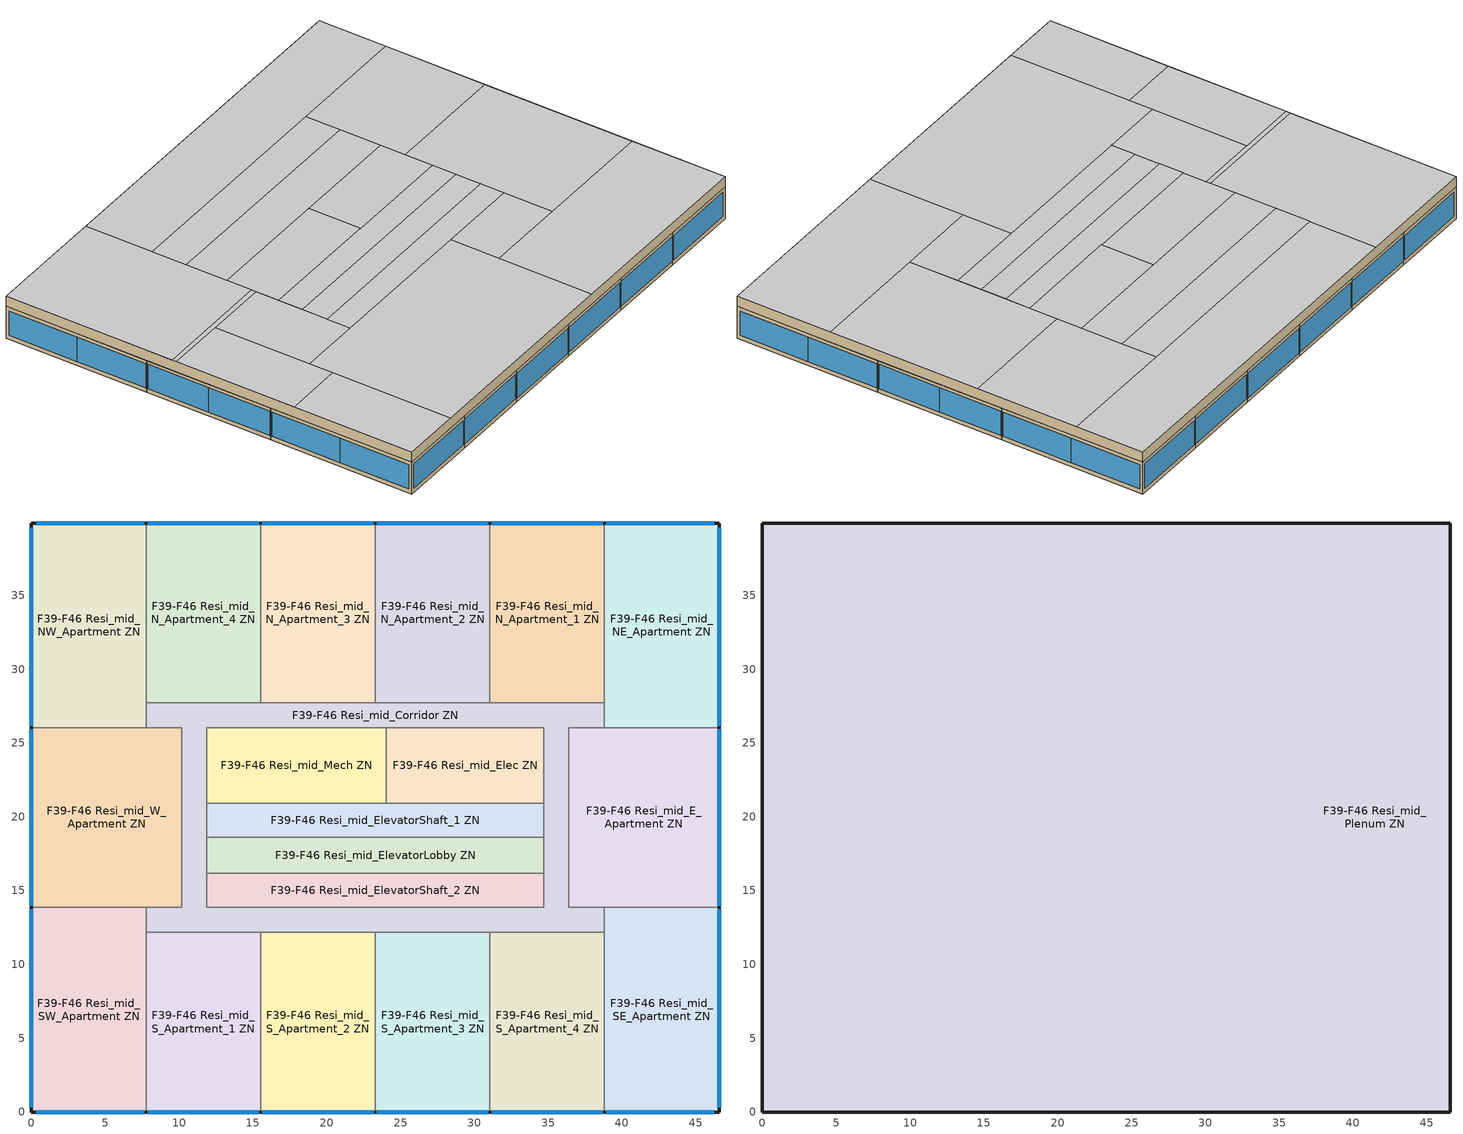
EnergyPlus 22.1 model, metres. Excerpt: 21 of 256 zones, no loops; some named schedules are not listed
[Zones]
F39-F46 Resi_mid_Corridor ZN
 floor adiabatic (Adiabatic floor construction): 11.86,19.95 11.86,13.85 10.18,13.85 10.18,19.95 z180.78; 38.81,13.85 38.81,12.18 34.72,12.18 34.72,13.85 z180.78; 34.72,13.85 34.72,12.18 7.76,12.18 7.76,13.85 z180.78; 11.86,26.05 11.86,19.95 10.18,19.95 10.18,26.05 z180.78; 36.39,26.05 36.39,19.95 34.72,19.95 34.72,26.05 z180.78; 36.39,19.95 36.39,13.85 34.72,13.85 34.72,19.95 z180.78; 38.81,27.72 38.81,26.05 7.76,26.05 7.76,27.72 z180.78
 wall to F39-F46 Resi_mid_N_Apartment_4 ZN (Typical Interior Wall): 15.52,27.72 7.76,27.72 z180.78:183.98
 wall to F39-F46 Resi_mid_NW_Apartment ZN (Typical Interior Wall): 7.76,27.72 7.76,26.05 z180.78:183.98
 wall to F39-F46 Resi_mid_W_Apartment ZN (Typical Interior Wall): 7.76,26.05 10.18,26.05 10.18,13.85 7.76,13.85 z180.78:183.98
 wall to F39-F46 Resi_mid_SW_Apartment ZN (Typical Interior Wall): 7.76,13.85 7.76,12.18 z180.78:183.98
 wall to F39-F46 Resi_mid_S_Apartment_1 ZN (Typical Interior Wall): 7.76,12.18 15.52,12.18 z180.78:183.98
 wall to F39-F46 Resi_mid_S_Apartment_2 ZN (Typical Interior Wall): 15.52,12.18 23.29,12.18 z180.78:183.98
 wall to F39-F46 Resi_mid_S_Apartment_3 ZN (Typical Interior Wall): 23.29,12.18 31.05,12.18 z180.78:183.98
 wall to F39-F46 Resi_mid_S_Apartment_4 ZN (Typical Interior Wall): 31.05,12.18 38.81,12.18 z180.78:183.98
 wall to F39-F46 Resi_mid_ElevatorShaft_1 ZN (Typical Interior Wall): 34.72,20.92 34.72,18.61 / 11.86,18.61 11.86,20.92 z180.78:183.98
 wall to F39-F46 Resi_mid_ElevatorLobby ZN (Typical Interior Wall): 34.72,18.61 34.72,16.17 / 11.86,16.17 11.86,18.61 z180.78:183.98
 wall to F39-F46 Resi_mid_ElevatorShaft_2 ZN (Typical Interior Wall): 34.72,16.17 34.72,13.85 11.86,13.85 11.86,16.17 z180.78:183.98
 wall to F39-F46 Resi_mid_Mech ZN (Typical Interior Wall): 11.86,20.92 11.86,26.05 24.05,26.05 z180.78:183.98
 wall to F39-F46 Resi_mid_SE_Apartment ZN (Typical Interior Wall): 38.81,12.18 38.81,13.85 z180.78:183.98
 wall to F39-F46 Resi_mid_Elec ZN (Typical Interior Wall): 24.05,26.05 34.72,26.05 34.72,20.92 z180.78:183.98
 wall to F39-F46 Resi_mid_E_Apartment ZN (Typical Interior Wall): 38.81,13.85 36.39,13.85 36.39,26.05 38.81,26.05 z180.78:183.98
 wall to F39-F46 Resi_mid_NE_Apartment ZN (Typical Interior Wall): 38.81,26.05 38.81,27.72 z180.78:183.98
 wall to F39-F46 Resi_mid_N_Apartment_1 ZN (Typical Interior Wall): 38.81,27.72 31.05,27.72 z180.78:183.98
 wall to F39-F46 Resi_mid_N_Apartment_2 ZN (Typical Interior Wall): 31.05,27.72 23.29,27.72 z180.78:183.98
 wall to F39-F46 Resi_mid_N_Apartment_3 ZN (Typical Interior Wall): 23.29,27.72 15.52,27.72 z180.78:183.98
F39-F46 Resi_mid_Elec ZN
 floor adiabatic (Adiabatic floor construction): 34.72,26.05 34.72,20.92 24.05,20.92 24.05,26.05 z180.78
 wall to F39-F46 Resi_mid_Mech ZN (Typical Interior Wall): 24.05,26.05 24.05,20.92 z180.78:183.98
 wall to F39-F46 Resi_mid_ElevatorShaft_1 ZN (Typical Interior Wall): 24.05,20.92 34.72,20.92 z180.78:183.98
F39-F46 Resi_mid_ElevatorLobby ZN
 floor adiabatic (Adiabatic floor construction): 34.72,18.61 34.72,16.17 11.86,16.17 11.86,18.61 z180.78
 wall to F39-F46 Resi_mid_ElevatorShaft_1 ZN (Typical Interior Wall): 34.72,18.61 11.86,18.61 z180.78:183.98
 wall to F39-F46 Resi_mid_ElevatorShaft_2 ZN (Typical Interior Wall): 11.86,16.17 34.72,16.17 z180.78:183.98
F39-F46 Resi_mid_ElevatorShaft_1 ZN
 floor adiabatic (Adiabatic floor construction): 34.72,20.92 34.72,18.61 11.86,18.61 11.86,20.92 z180.78
 wall to F39-F46 Resi_mid_Mech ZN (Typical Interior Wall): 24.05,20.92 11.86,20.92 z180.78:183.98
F39-F46 Resi_mid_ElevatorShaft_2 ZN
 floor adiabatic (Adiabatic floor construction): 34.72,16.17 34.72,13.85 11.86,13.85 11.86,16.17 z180.78
F39-F46 Resi_mid_E_Apartment ZN
 floor adiabatic (Adiabatic floor construction): 46.57,26.05 46.57,13.85 36.39,13.85 36.39,26.05 z180.78
 wall outside (Typical Insulated Steel Framed Exterior Wall R-20.41): 46.57,13.85 46.57,26.05 z180.78:183.98
 wall to F39-F46 Resi_mid_NE_Apartment ZN (Typical Interior Wall): 46.57,26.05 38.81,26.05 z180.78:183.98
 wall to F39-F46 Resi_mid_SE_Apartment ZN (Typical Interior Wall): 38.81,13.85 46.57,13.85 z180.78:183.98
 window (Resi_mid_E_Apartment_Wall_2_0_0_0_0_1_Win 1 Wind Cons U-0.34 SHGC 0.33): 46.57,19.95 46.57,25.93 z181.18:183.62
 window (Resi_mid_E_Apartment_Wall_2_0_0_1_0_0_Win 1 Wind Cons U-0.34 SHGC 0.33): 46.57,13.97 46.57,19.95 z181.18:183.62
F39-F46 Resi_mid_Mech ZN
 floor adiabatic (Adiabatic floor construction): 24.05,26.05 24.05,20.92 11.86,20.92 11.86,26.05 z180.78
F39-F46 Resi_mid_NE_Apartment ZN
 floor adiabatic (Adiabatic floor construction): 46.57,39.9 46.57,26.05 38.81,26.05 38.81,39.9 z180.78
 wall outside (Typical Insulated Steel Framed Exterior Wall R-20.41): 46.57,26.05 46.57,39.9 38.81,39.9 z180.78:183.98
 wall to F39-F46 Resi_mid_N_Apartment_1 ZN (Typical Interior Wall): 38.81,39.9 38.81,27.72 z180.78:183.98
 window (Resi_mid_NE_Apartment_Wall_2_0_0_0_0_1_Win 1 Wind Cons U-0.34 SHGC 0.33): 46.57,32.88 46.57,39.59 z181.18:183.62
 window (Resi_mid_NE_Apartment_Wall_2_0_0_1_0_0_Win 1 Wind Cons U-0.34 SHGC 0.33): 46.57,26.16 46.57,32.87 z181.18:183.62
 window (U 0.34 SHGC 0.38 Simple Glazing): 46.27,39.9 38.93,39.9 z181.18:183.63
F39-F46 Resi_mid_NW_Apartment ZN
 floor adiabatic (Adiabatic floor construction): 7.76,39.9 7.76,26.05 0,26.05 0,39.9 z180.78
 wall outside (Typical Insulated Steel Framed Exterior Wall R-20.41): 7.76,39.9 0,39.9 0,26.05 z180.78:183.98
 wall to F39-F46 Resi_mid_N_Apartment_4 ZN (Typical Interior Wall): 7.76,27.72 7.76,39.9 z180.78:183.98
 wall to F39-F46 Resi_mid_W_Apartment ZN (Typical Interior Wall): 0,26.05 7.76,26.05 z180.78:183.98
 window (U 0.34 SHGC 0.38 Simple Glazing): 7.65,39.9 0.31,39.9 z181.18:183.63
 window (Resi_mid_NW_Apartment_Wall_5_0_0_0_0_1_Win 1 Wind Cons U-0.34 SHGC 0.33): 0,32.87 0,26.16 z181.18:183.62
 window (Resi_mid_NW_Apartment_Wall_5_0_0_1_0_0_Win 1 Wind Cons U-0.34 SHGC 0.33): 0,39.59 0,32.88 z181.18:183.62
F39-F46 Resi_mid_N_Apartment_1 ZN
 floor adiabatic (Adiabatic floor construction): 38.81,39.9 38.81,27.72 31.05,27.72 31.05,39.9 z180.78
 wall outside (Typical Insulated Steel Framed Exterior Wall R-20.41): 38.81,39.9 31.05,39.9 z180.78:183.98
 wall to F39-F46 Resi_mid_N_Apartment_2 ZN (Typical Interior Wall): 31.05,39.9 31.05,27.72 z180.78:183.98
 window (U 0.34 SHGC 0.38 Simple Glazing): 38.7,39.9 31.16,39.9 z181.18:183.63
F39-F46 Resi_mid_N_Apartment_2 ZN
 floor adiabatic (Adiabatic floor construction): 31.05,39.9 31.05,27.72 23.29,27.72 23.29,39.9 z180.78
 wall outside (Typical Insulated Steel Framed Exterior Wall R-20.41): 31.05,39.9 23.29,39.9 z180.78:183.98
 wall to F39-F46 Resi_mid_N_Apartment_3 ZN (Typical Interior Wall): 23.29,39.9 23.29,27.72 z180.78:183.98
 window (U 0.34 SHGC 0.38 Simple Glazing): 30.93,39.9 23.4,39.9 z181.18:183.63
F39-F46 Resi_mid_N_Apartment_3 ZN
 floor adiabatic (Adiabatic floor construction): 23.29,39.9 23.29,27.72 15.52,27.72 15.52,39.9 z180.78
 wall outside (Typical Insulated Steel Framed Exterior Wall R-20.41): 23.29,39.9 15.52,39.9 z180.78:183.98
 wall to F39-F46 Resi_mid_N_Apartment_4 ZN (Typical Interior Wall): 15.52,39.9 15.52,27.72 z180.78:183.98
 window (U 0.34 SHGC 0.38 Simple Glazing): 23.17,39.9 15.64,39.9 z181.18:183.63
F39-F46 Resi_mid_N_Apartment_4 ZN
 floor adiabatic (Adiabatic floor construction): 15.52,39.9 15.52,27.72 7.76,27.72 7.76,39.9 z180.78
 wall outside (Typical Insulated Steel Framed Exterior Wall R-20.41): 15.52,39.9 7.76,39.9 z180.78:183.98
 window (U 0.34 SHGC 0.38 Simple Glazing): 15.41,39.9 7.88,39.9 z181.18:183.63
F39-F46 Resi_mid_SE_Apartment ZN
 floor adiabatic (Adiabatic floor construction): 46.57,13.85 46.57,0 38.81,0 38.81,13.85 z180.78
 wall outside (Typical Insulated Steel Framed Exterior Wall R-20.41): 38.81,0 46.57,0 46.57,13.85 z180.78:183.98
 wall to F39-F46 Resi_mid_S_Apartment_4 ZN (Typical Interior Wall): 38.81,12.18 38.81,0 z180.78:183.98
 window (Resi_mid_SE_Apartment_Wall_2_0_0_0_0_1_Win 1 Wind Cons U-0.34 SHGC 0.33): 46.57,7.02 46.57,13.74 z181.18:183.62
 window (Resi_mid_SE_Apartment_Wall_2_0_0_1_0_0_Win 1 Wind Cons U-0.34 SHGC 0.33): 46.57,0.31 46.57,7.02 z181.18:183.62
 window (U 0.34 SHGC 0.38 Simple Glazing): 38.93,0 46.27,0 z181.18:183.63
F39-F46 Resi_mid_SW_Apartment ZN
 floor adiabatic (Adiabatic floor construction): 7.76,13.85 7.76,0 0,0 0,13.85 z180.78
 wall outside (Typical Insulated Steel Framed Exterior Wall R-20.41): 0,13.85 0,0 7.76,0 z180.78:183.98
 wall to F39-F46 Resi_mid_W_Apartment ZN (Typical Interior Wall): 7.76,13.85 0,13.85 z180.78:183.98
 wall to F39-F46 Resi_mid_S_Apartment_1 ZN (Typical Interior Wall): 7.76,0 7.76,12.18 z180.78:183.98
 window (Resi_mid_SW_Apartment_Wall_4_0_0_0_0_1_Win 1 Wind Cons U-0.34 SHGC 0.33): 0,7.02 0,0.31 z181.18:183.62
 window (Resi_mid_SW_Apartment_Wall_4_0_0_1_0_0_Win 1 Wind Cons U-0.34 SHGC 0.33): 0,13.74 0,7.02 z181.18:183.62
 window (U 0.34 SHGC 0.38 Simple Glazing): 0.31,0 7.65,0 z181.18:183.63
F39-F46 Resi_mid_S_Apartment_1 ZN
 floor adiabatic (Adiabatic floor construction): 15.52,12.18 15.52,0 7.76,0 7.76,12.18 z180.78
 wall outside (Typical Insulated Steel Framed Exterior Wall R-20.41): 7.76,0 15.52,0 z180.78:183.98
 wall to F39-F46 Resi_mid_S_Apartment_2 ZN (Typical Interior Wall): 15.52,0 15.52,12.18 z180.78:183.98
 window (U 0.34 SHGC 0.38 Simple Glazing): 7.88,0 15.41,0 z181.18:183.63
F39-F46 Resi_mid_S_Apartment_2 ZN
 floor adiabatic (Adiabatic floor construction): 23.29,12.18 23.29,0 15.52,0 15.52,12.18 z180.78
 wall outside (Typical Insulated Steel Framed Exterior Wall R-20.41): 15.52,0 23.29,0 z180.78:183.98
 wall to F39-F46 Resi_mid_S_Apartment_3 ZN (Typical Interior Wall): 23.29,0 23.29,12.18 z180.78:183.98
 window (U 0.34 SHGC 0.38 Simple Glazing): 15.64,0 23.17,0 z181.18:183.63
F39-F46 Resi_mid_S_Apartment_3 ZN
 floor adiabatic (Adiabatic floor construction): 31.05,12.18 31.05,0 23.29,0 23.29,12.18 z180.78
 wall outside (Typical Insulated Steel Framed Exterior Wall R-20.41): 23.29,0 31.05,0 z180.78:183.98
 wall to F39-F46 Resi_mid_S_Apartment_4 ZN (Typical Interior Wall): 31.05,0 31.05,12.18 z180.78:183.98
 window (U 0.34 SHGC 0.38 Simple Glazing): 23.4,0 30.93,0 z181.18:183.63
F39-F46 Resi_mid_S_Apartment_4 ZN
 floor adiabatic (Adiabatic floor construction): 38.81,12.18 38.81,0 31.05,0 31.05,12.18 z180.78
 wall outside (Typical Insulated Steel Framed Exterior Wall R-20.41): 31.05,0 38.81,0 z180.78:183.98
 window (U 0.34 SHGC 0.38 Simple Glazing): 31.16,0 38.7,0 z181.18:183.63
F39-F46 Resi_mid_W_Apartment ZN
 floor adiabatic (Adiabatic floor construction): 10.18,26.05 10.18,13.85 0,13.85 0,26.05 z180.78
 wall outside (Typical Insulated Steel Framed Exterior Wall R-20.41): 0,26.05 0,13.85 z180.78:183.98
 window (Resi_mid_W_Apartment_Wall_5_0_0_0_0_1_Win 1 Wind Cons U-0.34 SHGC 0.33): 0,19.95 0,13.97 z181.18:183.62
 window (Resi_mid_W_Apartment_Wall_5_0_0_1_0_0_Win 1 Wind Cons U-0.34 SHGC 0.33): 0,25.93 0,19.95 z181.18:183.62
F39-F46 Resi_mid_Plenum ZN
 floor to F39-F46 Resi_mid_SW_Apartment ZN (Typical Interior Floor): 7.76,13.85 7.76,0 0,0 0,13.85 z183.98
 floor to F39-F46 Resi_mid_NW_Apartment ZN (Typical Interior Floor): 7.76,39.9 7.76,26.05 0,26.05 0,39.9 z183.98
 floor to F39-F46 Resi_mid_NE_Apartment ZN (Typical Interior Floor): 46.57,39.9 46.57,26.05 38.81,26.05 38.81,39.9 z183.98
 floor to F39-F46 Resi_mid_N_Apartment_4 ZN (Typical Interior Floor): 15.52,39.9 15.52,27.72 7.76,27.72 7.76,39.9 z183.98
 floor to F39-F46 Resi_mid_N_Apartment_3 ZN (Typical Interior Floor): 23.29,39.9 23.29,27.72 15.52,27.72 15.52,39.9 z183.98
 floor to F39-F46 Resi_mid_N_Apartment_2 ZN (Typical Interior Floor): 31.05,39.9 31.05,27.72 23.29,27.72 23.29,39.9 z183.98
 floor to F39-F46 Resi_mid_N_Apartment_1 ZN (Typical Interior Floor): 38.81,39.9 38.81,27.72 31.05,27.72 31.05,39.9 z183.98
 floor to F39-F46 Resi_mid_Mech ZN (Typical Interior Floor): 24.05,26.05 24.05,20.92 11.86,20.92 11.86,26.05 z183.98
 floor to F39-F46 Resi_mid_Elec ZN (Typical Interior Floor): 34.72,26.05 34.72,20.92 24.05,20.92 24.05,26.05 z183.98
 floor to F39-F46 Resi_mid_ElevatorShaft_2 ZN (Typical Interior Floor): 34.72,16.17 34.72,13.85 11.86,13.85 11.86,16.17 z183.98
 floor to F39-F46 Resi_mid_ElevatorLobby ZN (Typical Interior Floor): 34.72,18.61 34.72,16.17 11.86,16.17 11.86,18.61 z183.98
 floor to F39-F46 Resi_mid_Corridor ZN (Typical Interior Floor): 11.86,19.95 11.86,13.85 10.18,13.85 10.18,19.95 z183.98; 36.39,19.95 36.39,13.85 34.72,13.85 34.72,19.95 z183.98; 38.81,13.85 38.81,12.18 34.72,12.18 34.72,13.85 z183.98; 11.86,26.05 11.86,19.95 10.18,19.95 10.18,26.05 z183.98; 38.81,27.72 38.81,26.05 7.76,26.05 7.76,27.72 z183.98; 36.39,26.05 36.39,19.95 34.72,19.95 34.72,26.05 z183.98; 34.72,13.85 34.72,12.18 7.76,12.18 7.76,13.85 z183.98
 floor to F39-F46 Resi_mid_SE_Apartment ZN (Typical Interior Floor): 46.57,13.85 46.57,0 38.81,0 38.81,13.85 z183.98
 floor to F39-F46 Resi_mid_S_Apartment_1 ZN (Typical Interior Floor): 15.52,12.18 15.52,0 7.76,0 7.76,12.18 z183.98
 floor to F39-F46 Resi_mid_S_Apartment_2 ZN (Typical Interior Floor): 23.29,12.18 23.29,0 15.52,0 15.52,12.18 z183.98
 floor to F39-F46 Resi_mid_S_Apartment_3 ZN (Typical Interior Floor): 31.05,12.18 31.05,0 23.29,0 23.29,12.18 z183.98
 floor to F39-F46 Resi_mid_S_Apartment_4 ZN (Typical Interior Floor): 38.81,12.18 38.81,0 31.05,0 31.05,12.18 z183.98
 floor to F39-F46 Resi_mid_E_Apartment ZN (Typical Interior Floor): 46.57,26.05 46.57,13.85 36.39,13.85 36.39,26.05 z183.98
 floor to F39-F46 Resi_mid_W_Apartment ZN (Typical Interior Floor): 10.18,26.05 10.18,13.85 0,13.85 0,26.05 z183.98
 floor to F39-F46 Resi_mid_ElevatorShaft_1 ZN (Typical Interior Floor): 34.72,20.92 34.72,18.61 11.86,18.61 11.86,20.92 z183.98
 wall outside (Typical Insulated Steel Framed Exterior Wall R-20.41): 46.57,0 46.57,39.9 0,39.9 0,0 46.57,0 z183.98:184.98
 ceiling adiabatic (Adiabatic floor construction): 5.79,0 5.79,11.58 0,11.58 0,0 z184.98; 5.79,11.58 5.79,23.16 0,23.16 0,11.58 z184.98; 26.76,0 26.76,13.85 5.79,13.85 5.79,0 z184.98; 34.72,26.05 34.72,30.01 11.86,30.01 11.86,26.05 z184.98; 34.72,20.92 34.72,26.05 24.05,26.05 24.05,20.92 z184.98; 34.72,30.01 34.72,33.36 11.86,33.36 11.86,30.01 z184.98; 34.72,18.61 34.72,20.92 11.86,20.92 11.86,18.61 z184.98; 46.57,9.14 46.57,23.61 34.72,23.61 34.72,9.14 z184.98; 46.57,23.61 46.57,33.36 34.72,33.36 34.72,23.61 z184.98; 11.86,23.61 11.86,39.9 0,39.9 0,23.61 z184.98; 34.72,9.14 34.72,13.85 26.76,13.85 26.76,9.14 z184.98; 11.86,23.16 11.86,23.61 0,23.61 0,23.16 z184.98; 34.72,13.85 34.72,16.17 11.86,16.17 11.86,13.85 z184.98; 11.86,13.85 11.86,23.16 5.79,23.16 5.79,13.85 z184.98; 46.57,33.36 46.57,39.9 11.86,39.9 11.86,33.36 z184.98; 46.57,0 46.57,9.14 26.76,9.14 26.76,0 z184.98; 34.72,16.17 34.72,18.61 11.86,18.61 11.86,16.17 z184.98; 24.05,20.92 24.05,26.05 11.86,26.05 11.86,20.92 z184.98
[Building]
-SuperTallBuilding-ASHRAE 169-2013-6A created: 2026-04-17 12:02:49 -0400: North Axis {deg}=0; Terrain=Suburbs; Loads Convergence Tolerance Value {W}=0.04; Temperature Convergence Tolerance Value {deltaC}=0.4; Solar Distribution=FullExterior; Maximum Number of Warmup Days=25; Minimum Number of Warmup Days=6
[Site:Location]
Rochester International Arpt_MN_USA: Latitude {deg}=43.9; Longitude {deg}=-92.5; Time Zone {hr}=-6; Elevation {m}=398
[Site:GroundTemperature:Deep]
5.5, 1.7, -0.6, -1.3, 0.1, 3.2, 7.1, 10.9, 13.4, 14, 12.6, 9.5
[Site:GroundTemperature:FCfactorMethod]
January Ground Temperature {C}=7.4; February Ground Temperature {C}=-0; March Ground Temperature {C}=-7.6; April Ground Temperature {C}=-12.6; May Ground Temperature {C}=-7.7; June Ground Temperature {C}=0.3; July Ground Temperature {C}=7; August Ground Temperature {C}=14.2; September Ground Temperature {C}=19.2; October Ground Temperature {C}=20.9; November Ground Temperature {C}=20; December Ground Temperature {C}=15.4
[Site:GroundTemperature:Shallow]
-2.2, -7.4, -8.8, -7.6, -0.6, 7.3, 14.6, 20, 21.5, 19, 13, 5.4
[Site:WaterMainsTemperature]
Calculation Method=Correlation; Annual Average Outdoor Air Temperature {C}=6.375; Maximum Difference In Monthly Average Outdoor Air Temperatures {deltaC}=33.5
[SizingPeriod:DesignDay] Day of Month=21; Dry-Bulb Temperature Range Modifier Type=DefaultMultipliers; Humidity Condition Type=Wetbulb; Barometric Pressure {Pa}=96634; Rain Indicator=No; Snow Indicator=No; Daylight Saving Time Indicator=No; Begin Environment Reset Mode=FullResetAtBeginEnvironment
Name | Month | Day Type | Maximum Dry-Bulb Temperature {C} | Daily Dry-Bulb Temperature Range {deltaC} | Wetbulb or DewPoint at Maximum Dry-Bulb {C} | Wind Speed {m/s} | Wind Direction {deg} | Solar Model Indicator | ASHRAE Clear Sky Optical Depth for Beam Irradiance (taub) | ASHRAE Clear Sky Optical Depth for Diffuse Irradiance (taud) | Sky Clearness
Rochester International Arpt Ann Clg .4% Condns DB=>MWB | 7 | SummerDesignDay | 31.2 | 10.6 | 23.1 | 6.7 | 200 | ASHRAETau | 0.404 | 2.226
Rochester International Arpt Ann Clg .4% Condns WB=>MDB | 7 | SummerDesignDay | 29.2 | 10.6 | 24.9 | 6.7 | 200 | ASHRAETau | 0.404 | 2.226
Rochester International Arpt Ann Htg 99.6% Condns DB | 1 | WinterDesignDay | -26.2 | 0 | -26.2 | 5.7 | 310 | ASHRAEClearSky |  |  | 0
[Material] Thermal Absorptance=0.9; Solar Absorptance=0.7
Name | Roughness | Thickness {m} | Conductivity {W/m-K} | Density {kg/m3} | Specific Heat {J/kg-K} | Visible Absorptance
100mm Normalweight concrete floor | MediumSmooth | 0.1016 | 2.31 | 2322 | 832 | 0.7
25mm Stucco | Smooth | 0.0254 | 0.72 | 1856 | 840 | 0.7
5/8 in. Gypsum Board | MediumSmooth | 0.0159 | 0.16 | 800 | 1090 | 0.7
G01 13mm gypsum board | Smooth | 0.0127 | 0.16 | 800 | 1090 | 0.5
Std Wood 6inch | MediumSmooth | 0.15 | 0.12 | 540 | 1210 | 0.7
[Material:NoMass] Thermal Absorptance=0.9; Solar Absorptance=0.7
Name | Roughness | Thermal Resistance {m2-K/W} | Visible Absorptance
CP02 CARPET PAD | VeryRough | 0.21648 | 0.8
Nonres_Floor_Insulation | MediumSmooth | 2.88292 | 0.7
Typical Insulation R-18.23 | Smooth | 3.21036 | 0.7
[WindowMaterial:SimpleGlazingSystem] U-Factor {W/m2-K}=1.93061; Visible Transmittance=0.81
Name | Solar Heat Gain Coefficient
Resi_mid_E_Apartment_Wall_2_0_0_0_0_1_Win 1 Wind SG Mat U-0.34 SHGC 0.33; Resi_mid_E_Apartment_Wall_2_0_0_1_0_0_Win 1 Wind SG Mat U-0.34 SHGC 0.33; Resi_mid_NE_Apartment_Wall_2_0_0_0_0_1_Win 1 Wind SG Mat U-0.34 SHGC 0.33; Resi_mid_NE_Apartment_Wall_2_0_0_1_0_0_Win 1 Wind SG Mat U-0.34 SHGC 0.33; Resi_mid_NW_Apartment_Wall_5_0_0_0_0_1_Win 1 Wind SG Mat U-0.34 SHGC 0.33; Resi_mid_NW_Apartment_Wall_5_0_0_1_0_0_Win 1 Wind SG Mat U-0.34 SHGC 0.33; Resi_mid_SE_Apartment_Wall_2_0_0_0_0_1_Win 1 Wind SG Mat U-0.34 SHGC 0.33; Resi_mid_SE_Apartment_Wall_2_0_0_1_0_0_Win 1 Wind SG Mat U-0.34 SHGC 0.33; Resi_mid_SW_Apartment_Wall_4_0_0_0_0_1_Win 1 Wind SG Mat U-0.34 SHGC 0.33; Resi_mid_SW_Apartment_Wall_4_0_0_1_0_0_Win 1 Wind SG Mat U-0.34 SHGC 0.33; Resi_mid_W_Apartment_Wall_5_0_0_0_0_1_Win 1 Wind SG Mat U-0.34 SHGC 0.33; Resi_mid_W_Apartment_Wall_5_0_0_1_0_0_Win 1 Wind SG Mat U-0.34 SHGC 0.33 | 0.33
U 0.34 SHGC 0.38 Simple Glazing | 0.38
[Construction]
Adiabatic floor construction: CP02 CARPET PAD, 100mm Normalweight concrete floor, Nonres_Floor_Insulation
InteriorFurnishings: Std Wood 6inch
Resi_mid_E_Apartment_Wall_2_0_0_0_0_1_Win 1 Wind Cons U-0.34 SHGC 0.33: Resi_mid_E_Apartment_Wall_2_0_0_0_0_1_Win 1 Wind SG Mat U-0.34 SHGC 0.33
Resi_mid_E_Apartment_Wall_2_0_0_1_0_0_Win 1 Wind Cons U-0.34 SHGC 0.33: Resi_mid_E_Apartment_Wall_2_0_0_1_0_0_Win 1 Wind SG Mat U-0.34 SHGC 0.33
Resi_mid_NE_Apartment_Wall_2_0_0_0_0_1_Win 1 Wind Cons U-0.34 SHGC 0.33: Resi_mid_NE_Apartment_Wall_2_0_0_0_0_1_Win 1 Wind SG Mat U-0.34 SHGC 0.33
Resi_mid_NE_Apartment_Wall_2_0_0_1_0_0_Win 1 Wind Cons U-0.34 SHGC 0.33: Resi_mid_NE_Apartment_Wall_2_0_0_1_0_0_Win 1 Wind SG Mat U-0.34 SHGC 0.33
Resi_mid_NW_Apartment_Wall_5_0_0_0_0_1_Win 1 Wind Cons U-0.34 SHGC 0.33: Resi_mid_NW_Apartment_Wall_5_0_0_0_0_1_Win 1 Wind SG Mat U-0.34 SHGC 0.33
Resi_mid_NW_Apartment_Wall_5_0_0_1_0_0_Win 1 Wind Cons U-0.34 SHGC 0.33: Resi_mid_NW_Apartment_Wall_5_0_0_1_0_0_Win 1 Wind SG Mat U-0.34 SHGC 0.33
Resi_mid_SE_Apartment_Wall_2_0_0_0_0_1_Win 1 Wind Cons U-0.34 SHGC 0.33: Resi_mid_SE_Apartment_Wall_2_0_0_0_0_1_Win 1 Wind SG Mat U-0.34 SHGC 0.33
Resi_mid_SE_Apartment_Wall_2_0_0_1_0_0_Win 1 Wind Cons U-0.34 SHGC 0.33: Resi_mid_SE_Apartment_Wall_2_0_0_1_0_0_Win 1 Wind SG Mat U-0.34 SHGC 0.33
Resi_mid_SW_Apartment_Wall_4_0_0_0_0_1_Win 1 Wind Cons U-0.34 SHGC 0.33: Resi_mid_SW_Apartment_Wall_4_0_0_0_0_1_Win 1 Wind SG Mat U-0.34 SHGC 0.33
Resi_mid_SW_Apartment_Wall_4_0_0_1_0_0_Win 1 Wind Cons U-0.34 SHGC 0.33: Resi_mid_SW_Apartment_Wall_4_0_0_1_0_0_Win 1 Wind SG Mat U-0.34 SHGC 0.33
Resi_mid_W_Apartment_Wall_5_0_0_0_0_1_Win 1 Wind Cons U-0.34 SHGC 0.33: Resi_mid_W_Apartment_Wall_5_0_0_0_0_1_Win 1 Wind SG Mat U-0.34 SHGC 0.33
Resi_mid_W_Apartment_Wall_5_0_0_1_0_0_Win 1 Wind Cons U-0.34 SHGC 0.33: Resi_mid_W_Apartment_Wall_5_0_0_1_0_0_Win 1 Wind SG Mat U-0.34 SHGC 0.33
Typical Insulated Steel Framed Exterior Wall R-20.41: 25mm Stucco, 5/8 in. Gypsum Board, Typical Insulation R-18.23, 5/8 in. Gypsum Board
Typical Interior Floor: 100mm Normalweight concrete floor, CP02 CARPET PAD
Typical Interior Wall: G01 13mm gypsum board, G01 13mm gypsum board
U 0.34 SHGC 0.38 Simple Glazing: U 0.34 SHGC 0.38 Simple Glazing
[Zone] Multiplier=8
Name | Part of Total Floor Area
F39-F46 Resi_mid_Corridor ZN; F39-F46 Resi_mid_Elec ZN; F39-F46 Resi_mid_ElevatorLobby ZN; F39-F46 Resi_mid_ElevatorShaft_1 ZN; F39-F46 Resi_mid_ElevatorShaft_2 ZN; F39-F46 Resi_mid_E_Apartment ZN; F39-F46 Resi_mid_Mech ZN; F39-F46 Resi_mid_NE_Apartment ZN; F39-F46 Resi_mid_NW_Apartment ZN; F39-F46 Resi_mid_N_Apartment_1 ZN; F39-F46 Resi_mid_N_Apartment_2 ZN; F39-F46 Resi_mid_N_Apartment_3 ZN; F39-F46 Resi_mid_N_Apartment_4 ZN; F39-F46 Resi_mid_SE_Apartment ZN; F39-F46 Resi_mid_SW_Apartment ZN; F39-F46 Resi_mid_S_Apartment_1 ZN; F39-F46 Resi_mid_S_Apartment_2 ZN; F39-F46 Resi_mid_S_Apartment_3 ZN; F39-F46 Resi_mid_S_Apartment_4 ZN; F39-F46 Resi_mid_W_Apartment ZN | Yes
F39-F46 Resi_mid_Plenum ZN | No
[Space]
Name | Zone | Space Type
F39-F46 Resi_mid_Corridor | F39-F46 Resi_mid_Corridor ZN | HighriseApartment Corridor
F39-F46 Resi_mid_Elec | F39-F46 Resi_mid_Elec ZN | Elec/MechRoom
F39-F46 Resi_mid_ElevatorLobby | F39-F46 Resi_mid_ElevatorLobby ZN | Elevator Lobby
F39-F46 Resi_mid_ElevatorShaft_1 | F39-F46 Resi_mid_ElevatorShaft_1 ZN | Elevator Shaft
F39-F46 Resi_mid_ElevatorShaft_2 | F39-F46 Resi_mid_ElevatorShaft_2 ZN | Elevator Shaft
F39-F46 Resi_mid_E_Apartment | F39-F46 Resi_mid_E_Apartment ZN | HighriseApartment Apartment
F39-F46 Resi_mid_Mech | F39-F46 Resi_mid_Mech ZN | Elec/MechRoom
F39-F46 Resi_mid_NE_Apartment | F39-F46 Resi_mid_NE_Apartment ZN | HighriseApartment Apartment
F39-F46 Resi_mid_NW_Apartment | F39-F46 Resi_mid_NW_Apartment ZN | HighriseApartment Apartment
F39-F46 Resi_mid_N_Apartment_1 | F39-F46 Resi_mid_N_Apartment_1 ZN | HighriseApartment Apartment
F39-F46 Resi_mid_N_Apartment_2 | F39-F46 Resi_mid_N_Apartment_2 ZN | HighriseApartment Apartment
F39-F46 Resi_mid_N_Apartment_3 | F39-F46 Resi_mid_N_Apartment_3 ZN | HighriseApartment Apartment
F39-F46 Resi_mid_N_Apartment_4 | F39-F46 Resi_mid_N_Apartment_4 ZN | HighriseApartment Apartment
F39-F46 Resi_mid_Plenum | F39-F46 Resi_mid_Plenum ZN
F39-F46 Resi_mid_SE_Apartment | F39-F46 Resi_mid_SE_Apartment ZN | HighriseApartment Apartment
F39-F46 Resi_mid_SW_Apartment | F39-F46 Resi_mid_SW_Apartment ZN | HighriseApartment Apartment
F39-F46 Resi_mid_S_Apartment_1 | F39-F46 Resi_mid_S_Apartment_1 ZN | HighriseApartment Apartment
F39-F46 Resi_mid_S_Apartment_2 | F39-F46 Resi_mid_S_Apartment_2 ZN | HighriseApartment Apartment
F39-F46 Resi_mid_S_Apartment_3 | F39-F46 Resi_mid_S_Apartment_3 ZN | HighriseApartment Apartment
F39-F46 Resi_mid_S_Apartment_4 | F39-F46 Resi_mid_S_Apartment_4 ZN | HighriseApartment Apartment
F39-F46 Resi_mid_W_Apartment | F39-F46 Resi_mid_W_Apartment ZN | HighriseApartment Apartment
[SpaceList]
Elec/MechRoom: F38 Resi_bot_Elec, F1 Retail_F1_Mech, Basement_Mech, F72 Hotel_top_Mech, F55 Hotel_bot_Elec, F72 Hotel_top_Elec, F55 Hotel_bot_Mech, F4-F12 Office_Mech, F4-F12 Office_Elec, F13-F21 Office_Elec, F22-F30 Office_Elec, F2-F3 Retail_F2_Elec, F31-F37 Office_Mech, Basement_Elec, F38 Skylobby_Mech, F38 Skylobby_Elec, F2-F3 Retail_F2_Mech, F31-F37 Office_Elec, F39-F46 Resi_mid_Elec, F38 Resi_bot_Mech, F13-F21 Office_Mech, F1 Retail_F1_Elec, F39-F46 Resi_mid_Mech, F22-F30 Office_Mech, F47-F54 Resi_mid_Mech, F56-F63 Hotel_mid_Elec, F64-F70 Hotel_mid_Mech, F64-F70 Hotel_mid_Elec, F47-F54 Resi_mid_Elec, F56-F63 Hotel_mid_Mech
Elevator Lobby: F22-F30 Office_ElevatorLobby, Basement_ElevatorLobby, F38 Resi_bot_ElevatorLobby, F2-F3 Retail_F2_ElevatorLobby, F64-F70 Hotel_mid_ElevatorLobby, F38 Skylobby_ElevatorLobby, F13-F21 Office_ElevatorLobby, F55 Hotel_bot_ElevatorLobby, F39-F46 Resi_mid_ElevatorLobby, F72 Hotel_top_ElevatorLobby, F1 Retail_F1_ElevatorLobby, F4-F12 Office_ElevatorLobby, F56-F63 Hotel_mid_ElevatorLobby, F47-F54 Resi_mid_ElevatorLobby, F31-F37 Office_ElevatorLobby
Elevator Shaft: F72 Hotel_top_ElevatorShaft_1, F55 Hotel_bot_ElevatorShaft_2, F38 Resi_bot_ElevatorShaft_1, F1 Retail_F1_ElevatorShaft_1, F72 Hotel_top_ElevatorShaft_2, F1 Retail_F1_ElevatorShaft_2, Basement_ElevatorShaft_1, F13-F21 Office_ElevatorShaft_1, F4-F12 Office_ElevatorShaft_2, F38 Resi_bot_ElevatorShaft_2, F2-F3 Retail_F2_ElevatorShaft_2, F4-F12 Office_ElevatorShaft_1, F39-F46 Resi_mid_ElevatorShaft_1, F47-F54 Resi_mid_ElevatorShaft_2, F38 Skylobby_ElevatorShaft_1, F22-F30 Office_ElevatorShaft_2, F22-F30 Office_ElevatorShaft_1, F31-F37 Office_ElevatorShaft_1, F13-F21 Office_ElevatorShaft_2, F31-F37 Office_ElevatorShaft_2, F56-F63 Hotel_mid_ElevatorShaft_2, Basement_ElevatorShaft_2, F39-F46 Resi_mid_ElevatorShaft_2, F2-F3 Retail_F2_ElevatorShaft_1, F38 Skylobby_ElevatorShaft_2, F55 Hotel_bot_ElevatorShaft_1, F47-F54 Resi_mid_ElevatorShaft_1, F64-F70 Hotel_mid_ElevatorShaft_1, F56-F63 Hotel_mid_ElevatorShaft_1, F64-F70 Hotel_mid_ElevatorShaft_2
HighriseApartment Corridor: F39-F46 Resi_mid_Corridor, F47-F54 Resi_mid_Corridor, F38 Resi_bot_Corridor
HighriseApartment Apartment: F38 Resi_bot_SE_Apartment, F38 Resi_bot_NW_Apartment, F38 Resi_bot_NE_Apartment, F38 Resi_bot_S_Apartment_1, F38 Resi_bot_N_Apartment_4, F38 Resi_bot_S_Apartment_4, F38 Resi_bot_N_Apartment_2, F38 Resi_bot_E_Apartment, F47-F54 Resi_mid_N_Apartment_4, F47-F54 Resi_mid_S_Apartment_2, F39-F46 Resi_mid_S_Apartment_3, F39-F46 Resi_mid_N_Apartment_4, F39-F46 Resi_mid_E_Apartment, F38 Resi_bot_S_Apartment_3, F47-F54 Resi_mid_N_Apartment_3, F47-F54 Resi_mid_NE_Apartment, F39-F46 Resi_mid_S_Apartment_4, F47-F54 Resi_mid_SW_Apartment, F47-F54 Resi_mid_S_Apartment_1, F38 Resi_bot_N_Apartment_1, F38 Resi_bot_S_Apartment_2, F39-F46 Resi_mid_S_Apartment_2, F39-F46 Resi_mid_SE_Apartment, F39-F46 Resi_mid_NW_Apartment, F47-F54 Resi_mid_N_Apartment_2, F39-F46 Resi_mid_S_Apartment_1, F39-F46 Resi_mid_W_Apartment, F39-F46 Resi_mid_N_Apartment_1, F47-F54 Resi_mid_SE_Apartment, F39-F46 Resi_mid_SW_Apartment, F39-F46 Resi_mid_NE_Apartment, F47-F54 Resi_mid_S_Apartment_3, F47-F54 Resi_mid_S_Apartment_4, F38 Resi_bot_SW_Apartment, F47-F54 Resi_mid_NW_Apartment, F47-F54 Resi_mid_E_Apartment, F39-F46 Resi_mid_N_Apartment_3, F47-F54 Resi_mid_N_Apartment_1, F39-F46 Resi_mid_N_Apartment_2, F38 Resi_bot_N_Apartment_3, F47-F54 Resi_mid_W_Apartment
[Lights] Design Level Calculation Method=Watts/Area; Fraction Visible=0.2; Fraction Replaceable=1
Name | Zone or ZoneList or Space or SpaceList | Schedule | Watts per Floor Area {W/m2} | Return Air Fraction | Fraction Radiant
Elec/MechRoom Lights | Elec/MechRoom | OfficeLarge BLDG_LIGHT_SCH_2013 | 4.62848 | 0.4 | 0.4
Elevator Lobby Lights | Elevator Lobby | OfficeLarge BLDG_LIGHT_SCH | 6.99654 | 0.4 | 0.4
HighriseApartment Corridor Lights | HighriseApartment Corridor | ApartmentHighRise LTG_COR_SCH_2013 | 4.4132 | 0 | 0.6
HighriseApartment Apartment Additional Lights | HighriseApartment Apartment | ApartmentHighRise LTG_APT_SCH | 2.90626 | 0 | 0.6
HighriseApartment Apartment Lights | HighriseApartment Apartment | ApartmentHighRise LTG_APT_SCH | 6.45835 | 0 | 0.6
[People] Number of People Calculation Method=People/Area; Fraction Radiant=0.3; Work Efficiency Schedule=Work Efficiency Schedule; Clothing Insulation Schedule=Clothing Schedule; Air Velocity Schedule=Air Velocity Schedule
Name | Zone or ZoneList or Space or SpaceList | Number of People Schedule | People per Floor Area {person/m2} | Activity Level Schedule
Elevator Lobby People | Elevator Lobby | OfficeLarge BLDG_OCC_SCH | 0.107639 | OfficeMedium ACTIVITY_SCH
HighriseApartment Apartment People | HighriseApartment Apartment | ApartmentHighRise OCC_APT_SCH | 0.0283091 | ApartmentMidRise Activity Schedule
[ElectricEquipment] Design Level Calculation Method=Watts/Area; Fraction Latent=0; Fraction Radiant=0.5; Fraction Lost=0
Name | Zone or ZoneList or Space or SpaceList | Schedule | Watts per Floor Area {W/m2}
Elec/MechRoom Elec Equip | Elec/MechRoom | OfficeLarge BLDG_EQUIP_SCH | 2.90626
Elevator Lobby Elec Equip | Elevator Lobby | OfficeLarge BLDG_EQUIP_SCH | 0.753474
HighriseApartment Apartment Elec Equip | HighriseApartment Apartment | ApartmentHighRise EQP_APT_SCH | 6.67
[InternalMass] Construction=InteriorFurnishings
Name | Zone or ZoneList | Space or SpaceList | Surface Area {m2}
F39-F46 Resi_mid_Corridor Mass | F39-F46 Resi_mid_Corridor ZN | F39-F46 Resi_mid_Corridor | 289.96
F39-F46 Resi_mid_Elec Mass | F39-F46 Resi_mid_Elec ZN | F39-F46 Resi_mid_Elec | 109.255
F39-F46 Resi_mid_ElevatorLobby Mass | F39-F46 Resi_mid_ElevatorLobby ZN | F39-F46 Resi_mid_ElevatorLobby | 111.484
F39-F46 Resi_mid_E_Apartment Mass | F39-F46 Resi_mid_E_Apartment ZN | F39-F46 Resi_mid_E_Apartment | 248.236
F39-F46 Resi_mid_Mech Mass | F39-F46 Resi_mid_Mech ZN | F39-F46 Resi_mid_Mech | 124.863
F39-F46 Resi_mid_NE_Apartment Mass | F39-F46 Resi_mid_NE_Apartment ZN | F39-F46 Resi_mid_NE_Apartment | 215.064
F39-F46 Resi_mid_NW_Apartment Mass | F39-F46 Resi_mid_NW_Apartment ZN | F39-F46 Resi_mid_NW_Apartment | 215.047
F39-F46 Resi_mid_N_Apartment_1 Mass | F39-F46 Resi_mid_N_Apartment_1 ZN | F39-F46 Resi_mid_N_Apartment_1 | 189.038
F39-F46 Resi_mid_N_Apartment_2 Mass | F39-F46 Resi_mid_N_Apartment_2 ZN | F39-F46 Resi_mid_N_Apartment_2 | 189.037
F39-F46 Resi_mid_N_Apartment_3 Mass | F39-F46 Resi_mid_N_Apartment_3 ZN | F39-F46 Resi_mid_N_Apartment_3 | 189.042
F39-F46 Resi_mid_N_Apartment_4 Mass | F39-F46 Resi_mid_N_Apartment_4 ZN | F39-F46 Resi_mid_N_Apartment_4 | 189.041
F39-F46 Resi_mid_Plenum Mass | F39-F46 Resi_mid_Plenum ZN | F39-F46 Resi_mid_Plenum | 3716.4
F39-F46 Resi_mid_SE_Apartment Mass | F39-F46 Resi_mid_SE_Apartment ZN | F39-F46 Resi_mid_SE_Apartment | 215.065
F39-F46 Resi_mid_SW_Apartment Mass | F39-F46 Resi_mid_SW_Apartment ZN | F39-F46 Resi_mid_SW_Apartment | 215.049
F39-F46 Resi_mid_S_Apartment_1 Mass | F39-F46 Resi_mid_S_Apartment_1 ZN | F39-F46 Resi_mid_S_Apartment_1 | 189.042
F39-F46 Resi_mid_S_Apartment_2 Mass | F39-F46 Resi_mid_S_Apartment_2 ZN | F39-F46 Resi_mid_S_Apartment_2 | 189.04
F39-F46 Resi_mid_S_Apartment_3 Mass | F39-F46 Resi_mid_S_Apartment_3 ZN | F39-F46 Resi_mid_S_Apartment_3 | 189.042
F39-F46 Resi_mid_S_Apartment_4 Mass | F39-F46 Resi_mid_S_Apartment_4 ZN | F39-F46 Resi_mid_S_Apartment_4 | 189.04
F39-F46 Resi_mid_W_Apartment Mass | F39-F46 Resi_mid_W_Apartment ZN | F39-F46 Resi_mid_W_Apartment | 248.236
[ZoneInfiltration:DesignFlowRate] Design Flow Rate Calculation Method=Flow/ExteriorArea; Flow Rate per Exterior Surface Area {m3/s-m2}=0.000610952; Constant Term Coefficient=0.3357; Temperature Term Coefficient=0.0037; Velocity Term Coefficient=0; Velocity Squared Term Coefficient=0.0173
Name | Zone or ZoneList or Space or SpaceList | Schedule
F39-F46 Resi_mid_E_Apartment HVAC Off Infiltration | F39-F46 Resi_mid_E_Apartment ZN | Infiltration HVAC Off Schedule
F39-F46 Resi_mid_E_Apartment HVAC On Infiltration | F39-F46 Resi_mid_E_Apartment ZN | Infiltration HVAC On Schedule
F39-F46 Resi_mid_NE_Apartment HVAC Off Infiltration | F39-F46 Resi_mid_NE_Apartment ZN | Infiltration HVAC Off Schedule
F39-F46 Resi_mid_NE_Apartment HVAC On Infiltration | F39-F46 Resi_mid_NE_Apartment ZN | Infiltration HVAC On Schedule
F39-F46 Resi_mid_NW_Apartment HVAC Off Infiltration | F39-F46 Resi_mid_NW_Apartment ZN | Infiltration HVAC Off Schedule
F39-F46 Resi_mid_NW_Apartment HVAC On Infiltration | F39-F46 Resi_mid_NW_Apartment ZN | Infiltration HVAC On Schedule
F39-F46 Resi_mid_N_Apartment_1 HVAC Off Infiltration | F39-F46 Resi_mid_N_Apartment_1 ZN | Infiltration HVAC Off Schedule
F39-F46 Resi_mid_N_Apartment_1 HVAC On Infiltration | F39-F46 Resi_mid_N_Apartment_1 ZN | Infiltration HVAC On Schedule
F39-F46 Resi_mid_N_Apartment_2 HVAC Off Infiltration | F39-F46 Resi_mid_N_Apartment_2 ZN | Infiltration HVAC Off Schedule
F39-F46 Resi_mid_N_Apartment_2 HVAC On Infiltration | F39-F46 Resi_mid_N_Apartment_2 ZN | Infiltration HVAC On Schedule
F39-F46 Resi_mid_N_Apartment_3 HVAC Off Infiltration | F39-F46 Resi_mid_N_Apartment_3 ZN | Infiltration HVAC Off Schedule
F39-F46 Resi_mid_N_Apartment_3 HVAC On Infiltration | F39-F46 Resi_mid_N_Apartment_3 ZN | Infiltration HVAC On Schedule
F39-F46 Resi_mid_N_Apartment_4 HVAC Off Infiltration | F39-F46 Resi_mid_N_Apartment_4 ZN | Infiltration HVAC Off Schedule
F39-F46 Resi_mid_N_Apartment_4 HVAC On Infiltration | F39-F46 Resi_mid_N_Apartment_4 ZN | Infiltration HVAC On Schedule
F39-F46 Resi_mid_Plenum HVAC Off Infiltration | F39-F46 Resi_mid_Plenum ZN | Infiltration HVAC Off Schedule
F39-F46 Resi_mid_Plenum HVAC On Infiltration | F39-F46 Resi_mid_Plenum ZN | Infiltration HVAC On Schedule
F39-F46 Resi_mid_SE_Apartment HVAC Off Infiltration | F39-F46 Resi_mid_SE_Apartment ZN | Infiltration HVAC Off Schedule
F39-F46 Resi_mid_SE_Apartment HVAC On Infiltration | F39-F46 Resi_mid_SE_Apartment ZN | Infiltration HVAC On Schedule
F39-F46 Resi_mid_SW_Apartment HVAC Off Infiltration | F39-F46 Resi_mid_SW_Apartment ZN | Infiltration HVAC Off Schedule
F39-F46 Resi_mid_SW_Apartment HVAC On Infiltration | F39-F46 Resi_mid_SW_Apartment ZN | Infiltration HVAC On Schedule
F39-F46 Resi_mid_S_Apartment_1 HVAC Off Infiltration | F39-F46 Resi_mid_S_Apartment_1 ZN | Infiltration HVAC Off Schedule
F39-F46 Resi_mid_S_Apartment_1 HVAC On Infiltration | F39-F46 Resi_mid_S_Apartment_1 ZN | Infiltration HVAC On Schedule
F39-F46 Resi_mid_S_Apartment_2 HVAC Off Infiltration | F39-F46 Resi_mid_S_Apartment_2 ZN | Infiltration HVAC Off Schedule
F39-F46 Resi_mid_S_Apartment_2 HVAC On Infiltration | F39-F46 Resi_mid_S_Apartment_2 ZN | Infiltration HVAC On Schedule
F39-F46 Resi_mid_S_Apartment_3 HVAC Off Infiltration | F39-F46 Resi_mid_S_Apartment_3 ZN | Infiltration HVAC Off Schedule
F39-F46 Resi_mid_S_Apartment_3 HVAC On Infiltration | F39-F46 Resi_mid_S_Apartment_3 ZN | Infiltration HVAC On Schedule
F39-F46 Resi_mid_S_Apartment_4 HVAC Off Infiltration | F39-F46 Resi_mid_S_Apartment_4 ZN | Infiltration HVAC Off Schedule
F39-F46 Resi_mid_S_Apartment_4 HVAC On Infiltration | F39-F46 Resi_mid_S_Apartment_4 ZN | Infiltration HVAC On Schedule
F39-F46 Resi_mid_W_Apartment HVAC Off Infiltration | F39-F46 Resi_mid_W_Apartment ZN | Infiltration HVAC Off Schedule
F39-F46 Resi_mid_W_Apartment HVAC On Infiltration | F39-F46 Resi_mid_W_Apartment ZN | Infiltration HVAC On Schedule
[Exterior:Lights] Control Option=AstronomicalClock
Name | Schedule | Design Level {W}
NonDimming Exterior Lights Def | OfficeLarge Exterior_lighting_schedule_a | 12979.2
Occ Sensing Exterior Lights Def | OfficeLarge Exterior_lighting_schedule_b | 43305.1
[Schedule:Week:Daily]
OfficeLarge BLDG_LIGHT_SCH_2013 Week Rule - Jan1-Dec31: OfficeLarge BLDG_LIGHT_SCH_2013 Default, OfficeLarge BLDG_LIGHT_SCH_2013 Wkdy Day, OfficeLarge BLDG_LIGHT_SCH_2013 Wkdy Day, OfficeLarge BLDG_LIGHT_SCH_2013 Wkdy Day, OfficeLarge BLDG_LIGHT_SCH_2013 Wkdy Day, OfficeLarge BLDG_LIGHT_SCH_2013 Wkdy Day, OfficeLarge BLDG_LIGHT_SCH_2013 Sat Day, OfficeLarge BLDG_LIGHT_SCH_2013 Default, OfficeLarge BLDG_LIGHT_SCH_2013 Summer Design Day, OfficeLarge BLDG_LIGHT_SCH_2013 Winter Design Day, OfficeLarge BLDG_LIGHT_SCH_2013 Default, OfficeLarge BLDG_LIGHT_SCH_2013 Default
OfficeLarge BLDG_OCC_SCH Week Rule - Jan1-Dec31: OfficeLarge BLDG_OCC_SCH Default, OfficeLarge BLDG_OCC_SCH Wkdy Day, OfficeLarge BLDG_OCC_SCH Wkdy Day, OfficeLarge BLDG_OCC_SCH Wkdy Day, OfficeLarge BLDG_OCC_SCH Wkdy Day, OfficeLarge BLDG_OCC_SCH Wkdy Day, OfficeLarge BLDG_OCC_SCH Sat Day, OfficeLarge BLDG_OCC_SCH Default, OfficeLarge BLDG_OCC_SCH Summer Design Day, OfficeLarge BLDG_OCC_SCH Winter Design Day, OfficeLarge BLDG_OCC_SCH Default, OfficeLarge BLDG_OCC_SCH Default
OfficeMedium ACTIVITY_SCH Week Rule - Jan1-Dec31: OfficeMedium ACTIVITY_SCH Default, OfficeMedium ACTIVITY_SCH Default, OfficeMedium ACTIVITY_SCH Default, OfficeMedium ACTIVITY_SCH Default, OfficeMedium ACTIVITY_SCH Default, OfficeMedium ACTIVITY_SCH Default, OfficeMedium ACTIVITY_SCH Default, OfficeMedium ACTIVITY_SCH Default, OfficeMedium ACTIVITY_SCH Summer Design Day, OfficeMedium ACTIVITY_SCH Winter Design Day, OfficeMedium ACTIVITY_SCH Default, OfficeMedium ACTIVITY_SCH Default
Work Efficiency Schedule Week Rule - Jan1-Dec31: Work Efficiency Schedule Default, Work Efficiency Schedule Default, Work Efficiency Schedule Default, Work Efficiency Schedule Default, Work Efficiency Schedule Default, Work Efficiency Schedule Default, Work Efficiency Schedule Default, Work Efficiency Schedule Default, Work Efficiency Schedule Default, Work Efficiency Schedule Default, Work Efficiency Schedule Default, Work Efficiency Schedule Default
Clothing Schedule Week Rule - Jan1-Dec31: Clothing Schedule Default Winter Clothes, Clothing Schedule Default Winter Clothes, Clothing Schedule Default Winter Clothes, Clothing Schedule Default Winter Clothes, Clothing Schedule Default Winter Clothes, Clothing Schedule Default Winter Clothes, Clothing Schedule Default Winter Clothes, Clothing Schedule Default Winter Clothes, Clothing Schedule Default Winter Clothes, Clothing Schedule Default Winter Clothes, Clothing Schedule Default Winter Clothes, Clothing Schedule Default Winter Clothes
Air Velocity Schedule Week Rule - Jan1-Dec31: Air Velocity Schedule Default, Air Velocity Schedule Default, Air Velocity Schedule Default, Air Velocity Schedule Default, Air Velocity Schedule Default, Air Velocity Schedule Default, Air Velocity Schedule Default, Air Velocity Schedule Default, Air Velocity Schedule Default, Air Velocity Schedule Default, Air Velocity Schedule Default, Air Velocity Schedule Default
OfficeLarge BLDG_EQUIP_SCH Week Rule - Jan1-Dec31: OfficeLarge BLDG_EQUIP_SCH Default, OfficeLarge BLDG_EQUIP_SCH Wkdy Day, OfficeLarge BLDG_EQUIP_SCH Wkdy Day, OfficeLarge BLDG_EQUIP_SCH Wkdy Day, OfficeLarge BLDG_EQUIP_SCH Wkdy Day, OfficeLarge BLDG_EQUIP_SCH Wkdy Day, OfficeLarge BLDG_EQUIP_SCH Sat Day, OfficeLarge BLDG_EQUIP_SCH Default, OfficeLarge BLDG_EQUIP_SCH Summer Design Day, OfficeLarge BLDG_EQUIP_SCH Winter Design Day, OfficeLarge BLDG_EQUIP_SCH Default, OfficeLarge BLDG_EQUIP_SCH Default
OfficeLarge BLDG_LIGHT_SCH Week Rule - Jan1-Dec31: OfficeLarge BLDG_LIGHT_SCH Default, OfficeLarge BLDG_LIGHT_SCH Wkdy Day, OfficeLarge BLDG_LIGHT_SCH Wkdy Day, OfficeLarge BLDG_LIGHT_SCH Wkdy Day, OfficeLarge BLDG_LIGHT_SCH Wkdy Day, OfficeLarge BLDG_LIGHT_SCH Wkdy Day, OfficeLarge BLDG_LIGHT_SCH Sat Day, OfficeLarge BLDG_LIGHT_SCH Default, OfficeLarge BLDG_LIGHT_SCH Summer Design Day, OfficeLarge BLDG_LIGHT_SCH Winter Design Day, OfficeLarge BLDG_LIGHT_SCH Default, OfficeLarge BLDG_LIGHT_SCH Default
ApartmentHighRise LTG_COR_SCH_2013 Week Rule - Jan1-Dec31: ApartmentHighRise LTG_COR_SCH_2013 Default, ApartmentHighRise LTG_COR_SCH_2013 Default, ApartmentHighRise LTG_COR_SCH_2013 Default, ApartmentHighRise LTG_COR_SCH_2013 Default, ApartmentHighRise LTG_COR_SCH_2013 Default, ApartmentHighRise LTG_COR_SCH_2013 Default, ApartmentHighRise LTG_COR_SCH_2013 Default, ApartmentHighRise LTG_COR_SCH_2013 Default, ApartmentHighRise LTG_COR_SCH_2013 Summer Design Day, ApartmentHighRise LTG_COR_SCH_2013 Winter Design Day, ApartmentHighRise LTG_COR_SCH_2013 Default, ApartmentHighRise LTG_COR_SCH_2013 Default
ApartmentHighRise LTG_APT_SCH Week Rule - Jan1-Dec31: ApartmentHighRise LTG_APT_SCH Default, ApartmentHighRise LTG_APT_SCH Default, ApartmentHighRise LTG_APT_SCH Default, ApartmentHighRise LTG_APT_SCH Default, ApartmentHighRise LTG_APT_SCH Default, ApartmentHighRise LTG_APT_SCH Default, ApartmentHighRise LTG_APT_SCH Default, ApartmentHighRise LTG_APT_SCH Default, ApartmentHighRise LTG_APT_SCH Summer Design Day, ApartmentHighRise LTG_APT_SCH Winter Design Day, ApartmentHighRise LTG_APT_SCH Default, ApartmentHighRise LTG_APT_SCH Default
ApartmentHighRise OCC_APT_SCH Week Rule - Jan1-Dec31: ApartmentHighRise OCC_APT_SCH Default, ApartmentHighRise OCC_APT_SCH Default, ApartmentHighRise OCC_APT_SCH Default, ApartmentHighRise OCC_APT_SCH Default, ApartmentHighRise OCC_APT_SCH Default, ApartmentHighRise OCC_APT_SCH Default, ApartmentHighRise OCC_APT_SCH Default, ApartmentHighRise OCC_APT_SCH Default, ApartmentHighRise OCC_APT_SCH Summer Design Day, ApartmentHighRise OCC_APT_SCH Winter Design Day, ApartmentHighRise OCC_APT_SCH Default, ApartmentHighRise OCC_APT_SCH Default
ApartmentMidRise Activity Schedule Week Rule - Jan1-Dec31: ApartmentMidRise Activity Schedule Default, ApartmentMidRise Activity Schedule Default, ApartmentMidRise Activity Schedule Default, ApartmentMidRise Activity Schedule Default, ApartmentMidRise Activity Schedule Default, ApartmentMidRise Activity Schedule Default, ApartmentMidRise Activity Schedule Default, ApartmentMidRise Activity Schedule Default, ApartmentMidRise Activity Schedule Summer Design Day, ApartmentMidRise Activity Schedule Winter Design Day, ApartmentMidRise Activity Schedule Default, ApartmentMidRise Activity Schedule Default
OfficeLarge Exterior_lighting_schedule_a Week Rule - Jan1-Dec31: OfficeLarge Exterior_lighting_schedule_a Default, OfficeLarge Exterior_lighting_schedule_a Default, OfficeLarge Exterior_lighting_schedule_a Default, OfficeLarge Exterior_lighting_schedule_a Default, OfficeLarge Exterior_lighting_schedule_a Default, OfficeLarge Exterior_lighting_schedule_a Default, OfficeLarge Exterior_lighting_schedule_a Default, OfficeLarge Exterior_lighting_schedule_a Default, OfficeLarge Exterior_lighting_schedule_a Summer Design Day, OfficeLarge Exterior_lighting_schedule_a Winter Design Day, OfficeLarge Exterior_lighting_schedule_a Default, OfficeLarge Exterior_lighting_schedule_a Default
OfficeLarge Exterior_lighting_schedule_b Week Rule - Jan1-Dec31: OfficeLarge Exterior_lighting_schedule_b Default, OfficeLarge Exterior_lighting_schedule_b Default, OfficeLarge Exterior_lighting_schedule_b Default, OfficeLarge Exterior_lighting_schedule_b Default, OfficeLarge Exterior_lighting_schedule_b Default, OfficeLarge Exterior_lighting_schedule_b Default, OfficeLarge Exterior_lighting_schedule_b Default, OfficeLarge Exterior_lighting_schedule_b Default, OfficeLarge Exterior_lighting_schedule_b Summer Design Day, OfficeLarge Exterior_lighting_schedule_b Winter Design Day, OfficeLarge Exterior_lighting_schedule_b Default, OfficeLarge Exterior_lighting_schedule_b Default
[Schedule:Year]
OfficeLarge BLDG_LIGHT_SCH_2013: OfficeLarge BLDG_LIGHT_SCH_2013 Week Rule - Jan1-Dec31, 1, 1, 12, 31
OfficeLarge BLDG_OCC_SCH: OfficeLarge BLDG_OCC_SCH Week Rule - Jan1-Dec31, 1, 1, 12, 31
OfficeMedium ACTIVITY_SCH: OfficeMedium ACTIVITY_SCH Week Rule - Jan1-Dec31, 1, 1, 12, 31
Work Efficiency Schedule: Work Efficiency Schedule Week Rule - Jan1-Dec31, 1, 1, 12, 31
Clothing Schedule: Clothing Schedule Week Rule - Jan1-Dec31, 1, 1, 12, 31
Air Velocity Schedule: Air Velocity Schedule Week Rule - Jan1-Dec31, 1, 1, 12, 31
OfficeLarge BLDG_EQUIP_SCH: OfficeLarge BLDG_EQUIP_SCH Week Rule - Jan1-Dec31, 1, 1, 12, 31
OfficeLarge BLDG_LIGHT_SCH: OfficeLarge BLDG_LIGHT_SCH Week Rule - Jan1-Dec31, 1, 1, 12, 31
ApartmentHighRise LTG_COR_SCH_2013: ApartmentHighRise LTG_COR_SCH_2013 Week Rule - Jan1-Dec31, 1, 1, 12, 31
ApartmentHighRise LTG_APT_SCH: ApartmentHighRise LTG_APT_SCH Week Rule - Jan1-Dec31, 1, 1, 12, 31
ApartmentHighRise OCC_APT_SCH: ApartmentHighRise OCC_APT_SCH Week Rule - Jan1-Dec31, 1, 1, 12, 31
ApartmentMidRise Activity Schedule: ApartmentMidRise Activity Schedule Week Rule - Jan1-Dec31, 1, 1, 12, 31
ApartmentHighRise EQP_APT_SCH: ApartmentHighRise EQP_APT_SCH Week Rule - Jan1-Dec31, 1, 1, 12, 31
OfficeLarge Exterior_lighting_schedule_a: OfficeLarge Exterior_lighting_schedule_a Week Rule - Jan1-Dec31, 1, 1, 12, 31
OfficeLarge Exterior_lighting_schedule_b: OfficeLarge Exterior_lighting_schedule_b Week Rule - Jan1-Dec31, 1, 1, 12, 31
[Schedule:Constant]
Name | Hourly Value
Infiltration HVAC Off Schedule | 1
Infiltration HVAC On Schedule | 0
